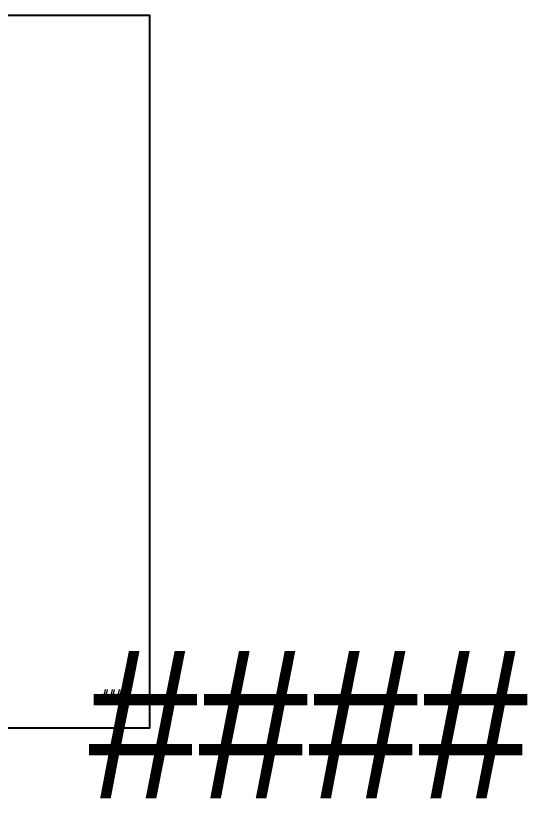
# Paper-space layout 'CALCS' of a CAD drawing. Header units: inches. Extents: x 0.5 to 47.7, y -7.2 to 23.5.
# Drawn here: x 31.16 to 47.69, y -1.78 to 23.5 of the extents above; entities that cross this region are included whole.
import ezdxf
from ezdxf.enums import TextEntityAlignment as Align

# ---------------------------------------------------------------- set-up
doc = ezdxf.new("R2018")
doc.units = ezdxf.units.IN
doc.header["$MEASUREMENT"] = 0
doc.styles.add('Roman', font='romans')
doc.styles.get("Standard").update_dxf_attribs({"font": 'romans.shx'})

# ---------------------------------------------------------------- blocks, each defined once
blk = doc.blocks.new('sheetNumber')
at = {"style": 'Roman', "flags": 8}
blk.add_attdef('SHEETNUMBER', text='', height=0.25, dxfattribs=at).set_placement((0, 0), align=Align.TOP_LEFT)
blk = doc.blocks.new('sheetTitle')
at = {"lineweight": 30, "flags": 106}
blk.add_attdef('SHEETTITLE', text='', height=0.25, dxfattribs=at).set_placement((0, 0), align=Align.TOP_CENTER)

psp = doc.layouts.new('CALCS')

# ---------------------------------------------------------------- linework, layer by layer
psp.add_lwpolyline([(0.5, 0.5), (35.5, 0.5), (35.5, 23.5), (0.5, 23.5)], close=True)

# ---------------------------------------------------------------- block references
at = {"color": 1}
ref = psp.add_blockref('sheetTitle', (33.5, 3), dxfattribs=at)
lines = psp.add_mtext('####', dxfattribs={"insert": (33.5, 3), "char_height": 4.7812, "attachment_point": 1})
ref.add_attrib('SHEETTITLE', '', (33.5, 3), dxfattribs={"flags": 104}).embed_mtext(lines)
ref = psp.add_blockref('sheetNumber', (33.938, 1.688), dxfattribs=at)
ref.add_attrib('SHEETNUMBER', '####', dxfattribs={"height": 0.25, "style": 'Roman'}).set_placement((33.938, 1.688), align=Align.TOP_LEFT)

doc.saveas('drawing.dxf')
